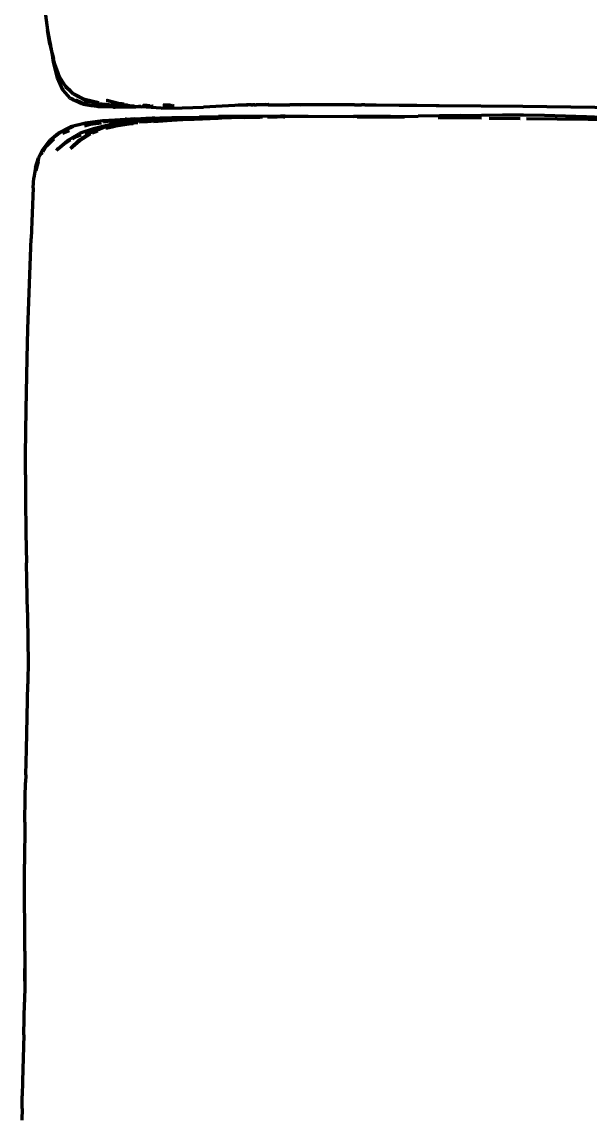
# Model space of a CAD drawing. Header units: millimetres. Extents: x 4307 to 31003, y 2809 to 20009.
# Drawn here: x 6819 to 7128, y 6481 to 7075 of the extents above; entities that cross this region are included whole.
import ezdxf

# ---------------------------------------------------------------- set-up
doc = ezdxf.new("R2010")
doc.units = ezdxf.units.MM
doc.layers.add('ProfileEdges', color=7, linetype='Continuous')

msp = doc.modelspace()

# ---------------------------------------------------------------- linework, layer by layer
at = {"layer": 'ProfileEdges', "lineweight": 211}
for p, q in [((6831.14, 7087.31), (6833.35, 7071.02)), ((6834.69, 7063.52), (6833.35, 7071.02)), ((6833.35, 7071.02), (6834.65, 7064.36)), ((6835.04, 7062.56), (6834.65, 7064.36)), ((6834.8, 7063.01), (6834.69, 7063.52)), ((6834.7, 7064.41), (6835.04, 7062.56)), ((6834.8, 7063.01), (6836.05, 7057.06)), ((6834.8, 7063.01), (6835.4, 7060.6)), ((6835.21, 7061.76), (6835.04, 7062.56)), ((6836.59, 7055.32), (6835.21, 7061.76)), ((6835.21, 7061.76), (6835.4, 7060.6)), ((6835.4, 7060.6), (6835.4, 7060.43)), ((6835.4, 7060.43), (6835.44, 7060.23)), ((6835.44, 7060.23), (6835.55, 7059.76)), ((6835.55, 7059.76), (6835.59, 7059.57)), ((6835.59, 7059.57), (6835.63, 7059.42)), ((6835.63, 7059.42), (6835.69, 7059.11)), ((6835.69, 7059.11), (6835.8, 7058.7)), ((6835.8, 7058.7), (6835.86, 7058.39)), ((6835.86, 7058.39), (6836.59, 7055.32)), ((6836.41, 7055.47), (6835.86, 7058.39)), ((6836.05, 7057.06), (6835.86, 7058.39)), ((6836.05, 7057.06), (6836.15, 7056.5)), ((6836.15, 7056.5), (6836.23, 7056.14)), ((6836.69, 7053.61), (6836.23, 7056.14)), ((6836.23, 7056.14), (6836.41, 7055.47)), ((6836.41, 7055.47), (6836.44, 7055.39)), ((6836.44, 7055.39), (6836.86, 7054.02)), ((6836.7, 7054.02), (6836.44, 7055.39)), ((6836.86, 7054.02), (6836.59, 7055.32)), ((6838.88, 7045.03), (6836.69, 7053.61)), ((6836.86, 7054.02), (6837.07, 7053.42)), ((6837.07, 7053.42), (6837.21, 7052.64)), ((6837.21, 7052.64), (6837.83, 7050.53)), ((6837.21, 7052.64), (6839.01, 7047.83)), ((6837.8, 7051.32), (6839.01, 7047.83)), ((6839.57, 7046.21), (6837.83, 7050.53)), ((6839.01, 7047.83), (6839.57, 7046.21)), ((6839.68, 7046.02), (6839.57, 7046.21)), ((6843.09, 7040.46), (6839.68, 7046.02)), ((6839.68, 7046.02), (6840.24, 7044.53)), ((6841.76, 7038.51), (6838.88, 7045.03)), ((6840.24, 7044.53), (6843.09, 7040.46)), ((6845.52, 7038.29), (6843.05, 7040.63)), ((6844.43, 7039.25), (6843.05, 7040.63)), ((6843.09, 7040.46), (6843.22, 7040.23)), ((6843.09, 7040.46), (6844.43, 7039.25)), ((6843.22, 7040.23), (6845.35, 7038.33)), ((6841.89, 7038.38), (6841.76, 7038.51)), ((6845.78, 7034.04), (6841.89, 7038.38)), ((6844.43, 7039.25), (6845.52, 7038.29)), ((6845.35, 7038.33), (6844.43, 7039.25)), ((6847.56, 7036.13), (6845.35, 7038.33)), ((6845.35, 7038.33), (6846.18, 7037.59)), ((6845.52, 7038.29), (6845.67, 7038.13)), ((6845.78, 7034.04), (6845.87, 7033.93)), ((6851.49, 7031.17), (6845.87, 7033.93)), ((6847.14, 7033.37), (6846.66, 7033.77)), ((6847.53, 7036.45), (6847.65, 7036.35)), ((6847.62, 7036.31), (6847.54, 7036.38)), ((6847.56, 7036.13), (6853.58, 7032.85)), ((6847.65, 7036.35), (6853.63, 7033.31)), ((6847.14, 7033.37), (6850.98, 7031.59)), ((6852.18, 7031.29), (6848.7, 7032.9)), ((6851.29, 7031.45), (6852.35, 7030.96)), ((6851.49, 7031.17), (6851.7, 7031.08)), ((6852.35, 7030.96), (6851.7, 7031.08)), ((6855.5, 7030.7), (6852.18, 7031.29)), ((6852.35, 7030.96), (6852.84, 7030.74)), ((6857.16, 7030.06), (6852.35, 7030.96)), ((6852.84, 7030.74), (6857.16, 7030.06)), ((6853.58, 7032.85), (6861.3, 7030.97)), ((6861.31, 7031.46), (6853.63, 7033.31)), ((6857.16, 7030.06), (6860.09, 7029.61)), ((6859.45, 7029.64), (6857.16, 7030.06)), ((6860.09, 7029.61), (6859.45, 7029.64)), ((6859.97, 7029.91), (6859.58, 7029.98)), ((6859.97, 7029.91), (6869.52, 7029.44)), ((6868.43, 7029.23), (6860.09, 7029.61)), ((6860.09, 7029.61), (6860.85, 7029.49)), ((6860.85, 7029.49), (6868.43, 7029.23)), ((6870.46, 7030.11), (6861.3, 7030.97)), ((6865.18, 7032.83), (6865.62, 7032.73)), ((6865.71, 7032.69), (6865.62, 7032.73)), ((6872.7, 7031.01), (6865.71, 7032.69)), ((6865.73, 7032.7), (6873.58, 7030.94)), ((6869.16, 7029.2), (6868.43, 7029.23)), ((6869.16, 7029.2), (6869.32, 7029.2)), ((6869.32, 7029.2), (6870.09, 7029.18)), ((6869.52, 7029.44), (6880.37, 7029.53)), ((6870.09, 7029.18), (6879.47, 7029.35)), ((6870.46, 7030.11), (6879.08, 7029.94)), ((6870.54, 7030.51), (6875.85, 7030.36)), ((6871.6, 7030.96), (6873.17, 7030.85)), ((6873.58, 7030.94), (6872.7, 7031.01)), ((6873.17, 7030.85), (6872.7, 7031.01)), ((6873.17, 7030.85), (6874.81, 7030.74)), ((6874.43, 7030.55), (6873.17, 7030.85)), ((6873.73, 7030.91), (6873.58, 7030.94)), ((6874.86, 7030.79), (6873.73, 7030.91)), ((6873.73, 7030.91), (6874.91, 7030.83)), ((6874.43, 7030.55), (6875.85, 7030.36)), ((6875.85, 7030.36), (6876.89, 7030.33)), ((6875.85, 7030.36), (6879.08, 7029.94)), ((6879.08, 7029.94), (6880.44, 7029.91)), ((6879.08, 7029.94), (6881.85, 7029.58)), ((6879.47, 7029.35), (6879.96, 7029.36)), ((6879.96, 7029.36), (6880.08, 7029.37)), ((6880.08, 7029.37), (6881.31, 7029.39)), ((6880.37, 7029.53), (6881.85, 7029.58)), ((6882.72, 7029.46), (6881.31, 7029.39)), ((6881.85, 7029.58), (6883, 7029.61)), ((6881.85, 7029.58), (6882.72, 7029.46)), ((6882.86, 7029.45), (6882.72, 7029.46)), ((6883.88, 7029.51), (6882.86, 7029.45)), ((6882.86, 7029.45), (6884.27, 7029.26)), ((6884.04, 7029.49), (6883.88, 7029.51)), ((6895.06, 7028.67), (6884.27, 7029.26)), ((6890.61, 7029.75), (6884.73, 7029.51)), ((6884.75, 7029.54), (6890.61, 7029.75)), ((6884.85, 7029.66), (6890.19, 7029.82)), ((6885.1, 7029.96), (6888.93, 7030)), ((6885.32, 7030.22), (6887.46, 7030.22)), ((6885.38, 7030.3), (6887, 7030.29)), ((6890.79, 7029.73), (6890.61, 7029.75)), ((6895.06, 7028.67), (6906.44, 7028.73)), ((6895.95, 7029.88), (6901.84, 7030.06)), ((6895.98, 7029.94), (6901.84, 7030.06)), ((6896.07, 7030.09), (6901.01, 7030.15)), ((6900.09, 7030.26), (6896.14, 7030.22)), ((6900.09, 7030.26), (6900.48, 7030.21)), ((6901.84, 7030.06), (6902.09, 7030.03)), ((6906.44, 7028.73), (6918.12, 7029.14)), ((6941.87, 7030.32), (6918.12, 7029.14)), ((6936.9, 7030.35), (6939.51, 7030.43)), ((6939.51, 7030.43), (6941.28, 7030.44)), ((6939.51, 7030.43), (6941.48, 7030.39)), ((6941.28, 7030.44), (6942.11, 7030.45)), ((6942.08, 7030.39), (6941.48, 7030.39)), ((6942.77, 7030.38), (6941.87, 7030.32)), ((6943.88, 7030.42), (6942.77, 7030.38)), ((6943.88, 7030.42), (6943.98, 7030.39)), ((6943.98, 7030.42), (6944.26, 7030.4)), ((6944.26, 7030.4), (6943.98, 7030.39)), ((6944.26, 7030.4), (6944.44, 7030.41)), ((6944.44, 7030.41), (6944.33, 7030.43)), ((6944.44, 7030.41), (6944.81, 7030.42)), ((6945.46, 7030.44), (6944.81, 7030.42)), ((6944.81, 7030.42), (6944.84, 7030.42)), ((6945.93, 7030.46), (6945.46, 7030.44)), ((6945.52, 7030.4), (6945.46, 7030.44)), ((6945.52, 7030.4), (6946.79, 7030.43)), ((6945.94, 7030.48), (6946.92, 7030.49)), ((6951.53, 7030.53), (6946.79, 7030.43)), ((6948.9, 7030.42), (6946.79, 7030.43)), ((6949.25, 7030.42), (6948.9, 7030.42)), ((6949.72, 7030.42), (6949.25, 7030.42)), ((6950.49, 7030.42), (6949.72, 7030.42)), ((6950.81, 7030.43), (6950.49, 7030.42)), ((6951.39, 7030.43), (6950.81, 7030.43)), ((6951.64, 7030.42), (6951.39, 7030.43)), ((6951.53, 7030.53), (6953.45, 7030.55)), ((6951.88, 7030.43), (6951.64, 7030.42)), ((6953.29, 7030.44), (6951.88, 7030.43)), ((6953.29, 7030.44), (6955.46, 7030.44)), ((6953.57, 7030.58), (6953.45, 7030.55)), ((6955.46, 7030.44), (6957.56, 7030.44)), ((6957.56, 7030.44), (6965.06, 7030.45)), ((6970.69, 7030.44), (6965.06, 7030.45)), ((6970.69, 7030.44), (6977.37, 7030.5)), ((6976.83, 7030.44), (6970.69, 7030.44)), ((7000.08, 7030.38), (6976.83, 7030.44)), ((7000.08, 7030.38), (7003.38, 7030.36)), ((7003.38, 7030.36), (7003.5, 7030.36)), ((7003.5, 7030.36), (7003.92, 7030.36)), ((7005.68, 7030.36), (7003.92, 7030.36)), ((7005.68, 7030.36), (7006.7, 7030.35)), ((7006.7, 7030.35), (7011.83, 7030.34)), ((7011.83, 7030.34), (7024.33, 7030.24)), ((7024.33, 7030.24), (7025.62, 7030.23)), ((7025.62, 7030.23), (7027.27, 7030.22)), ((7027.27, 7030.22), (7029.88, 7030.21)), ((7029.88, 7030.21), (7032.44, 7030.19)), ((7032.44, 7030.19), (7033.93, 7030.19)), ((7033.93, 7030.19), (7044.39, 7030.1)), ((7044.39, 7030.1), (7045.49, 7030.09)), ((7045.49, 7030.09), (7046.18, 7030.08)), ((7046.18, 7030.08), (7091.59, 7029.62)), ((7091.59, 7029.62), (7194.78, 7028.39)), ((6863.45, 7021.73), (6853.97, 7020.53)), ((6870, 7022.04), (6863.45, 7021.73)), ((6863.45, 7021.73), (6864.86, 7021.93)), ((6863.65, 7021.23), (6870, 7022.04)), ((6864.86, 7021.93), (6875.59, 7022.65)), ((6867.04, 7021.06), (6876.97, 7021.72)), ((6870.13, 7022.07), (6870, 7022.04)), ((6870.28, 7022.08), (6870.13, 7022.07)), ((6870.28, 7022.08), (6871.01, 7022.18)), ((6871.65, 7022.15), (6870.28, 7022.08)), ((6871.01, 7022.18), (6879.43, 7022.71)), ((6880.86, 7022.76), (6871.65, 7022.15)), ((6874.95, 7022.31), (6871.65, 7022.15)), ((6885.85, 7022.66), (6874.95, 7022.31)), ((6876.26, 7022.7), (6875.59, 7022.65)), ((6876.26, 7022.7), (6887.9, 7023.12)), ((6876.97, 7021.72), (6886.52, 7022.06)), ((6882.28, 7021.67), (6879.27, 7021.17)), ((6879.43, 7022.71), (6879.92, 7022.76)), ((6879.92, 7022.76), (6880.86, 7022.76)), ((6880.86, 7022.76), (6886.86, 7022.98)), ((6882.28, 7021.67), (6886.52, 7022.06)), ((6882.72, 7021.5), (6889.13, 7022.1)), ((6886.31, 7021.63), (6883.15, 7021.32)), ((6897.97, 7022.94), (6885.85, 7022.66)), ((6886.31, 7021.63), (6898.13, 7022.48)), ((6886.52, 7022.06), (6892.95, 7022.65)), ((6886.52, 7022.06), (6891.66, 7022.24)), ((6890.32, 7023.1), (6886.86, 7022.98)), ((6887.9, 7023.12), (6901, 7023.44)), ((6891.66, 7022.24), (6889.13, 7022.1)), ((6889.68, 7021.58), (6910.06, 7022.54)), ((6889.68, 7021.58), (6891.67, 7021.78)), ((6891.63, 7023.16), (6890.32, 7023.1)), ((6900.83, 7021.98), (6891.08, 7021.23)), ((6901.46, 7022.81), (6891.66, 7022.24)), ((6891.66, 7022.24), (6898.13, 7022.48)), ((6891.67, 7021.78), (6903.04, 7022.57)), ((6892.95, 7022.65), (6897.97, 7022.94)), ((6897.97, 7022.94), (6904.43, 7023.32)), ((6911.23, 7023.25), (6897.97, 7022.94)), ((6898.13, 7022.48), (6898.72, 7022.52)), ((6911.61, 7023.1), (6898.72, 7022.52)), ((6898.72, 7022.52), (6909.24, 7022.87)), ((6912.81, 7022.65), (6900.83, 7021.98)), ((6901, 7023.44), (6911.07, 7023.57)), ((6901.46, 7022.81), (6913.42, 7023.28)), ((6909.24, 7022.87), (6903.04, 7022.57)), ((6904.43, 7023.32), (6911.07, 7023.57)), ((6912.06, 7022.97), (6909.24, 7022.87)), ((6910.06, 7022.54), (6912.81, 7022.65)), ((6911.07, 7023.57), (6911.52, 7023.58)), ((6913.42, 7023.28), (6911.23, 7023.25)), ((6911.52, 7023.58), (6913.08, 7023.61)), ((6911.61, 7023.1), (6915.06, 7023.16)), ((6922.91, 7023.32), (6912.06, 7022.97)), ((6915.06, 7023.16), (6912.06, 7022.97)), ((6913.28, 7022.67), (6912.81, 7022.65)), ((6913.08, 7023.61), (6915.84, 7023.75)), ((6913.08, 7023.61), (6915.68, 7023.63)), ((6913.28, 7022.67), (6926.01, 7023.18)), ((6913.42, 7023.28), (6913.89, 7023.3)), ((6926.42, 7023.6), (6913.89, 7023.3)), ((6923.19, 7023.44), (6913.89, 7023.3)), ((6915.06, 7023.16), (6923.19, 7023.44)), ((6915.68, 7023.63), (6915.89, 7023.63)), ((6915.84, 7023.75), (6926.28, 7023.99)), ((6926.12, 7023.72), (6915.89, 7023.63)), ((6923.08, 7023.32), (6922.91, 7023.32)), ((6936.87, 7023.66), (6923.08, 7023.32)), ((6927.19, 7023.58), (6923.19, 7023.44)), ((6923.19, 7023.44), (6924.67, 7023.45)), ((6924.67, 7023.45), (6936.87, 7023.66)), ((6927.84, 7023.23), (6926.01, 7023.18)), ((6927.36, 7023.73), (6926.12, 7023.72)), ((6943.13, 7024.15), (6926.28, 7023.99)), ((6926.42, 7023.6), (6927.19, 7023.58)), ((6927.19, 7023.58), (6937.53, 7023.77)), ((6928.42, 7023.74), (6927.36, 7023.73)), ((6928.13, 7023.24), (6927.84, 7023.23)), ((6938.79, 7023.52), (6928.13, 7023.24)), ((6928.42, 7023.74), (6937.53, 7023.77)), ((6937.57, 7023.65), (6936.87, 7023.66)), ((6937.53, 7023.77), (6937.77, 7023.77)), ((6940.64, 7023.66), (6937.57, 7023.65)), ((6937.77, 7023.77), (6937.85, 7023.77)), ((6937.85, 7023.77), (6938, 7023.77)), ((6938, 7023.77), (6938.05, 7023.77)), ((6938.05, 7023.77), (6939.28, 7023.79)), ((6940.12, 7023.57), (6938.79, 7023.52)), ((6939.28, 7023.79), (6946.62, 7023.81)), ((6946.95, 7023.72), (6940.12, 7023.57)), ((6940.12, 7023.57), (6948.08, 7023.68)), ((6940.64, 7023.66), (6946.95, 7023.72)), ((6959.97, 7024.18), (6943.13, 7024.15)), ((6946.8, 7023.8), (6946.62, 7023.81)), ((6946.95, 7023.72), (6948.64, 7023.75)), ((6948.08, 7023.68), (6948.64, 7023.75)), ((6950.2, 7023.71), (6948.64, 7023.75)), ((6953.67, 7023.79), (6952.95, 7023.74)), ((6953.92, 7023.76), (6953.67, 7023.79)), ((6957.82, 7023.81), (6953.92, 7023.76)), ((6954.18, 7023.82), (6954.37, 7023.83)), ((6954.37, 7023.83), (6957.82, 7023.81)), ((6957.82, 7023.81), (6958.14, 7023.82)), ((6959.86, 7023.81), (6958.14, 7023.82)), ((6960.42, 7023.82), (6959.86, 7023.81)), ((6962.54, 7024.21), (6959.97, 7024.18)), ((6961.61, 7023.82), (6960.42, 7023.82)), ((6961.61, 7023.82), (6962.18, 7023.83)), ((6962.18, 7023.83), (6962.2, 7023.83)), ((6962.33, 7023.81), (6962.18, 7023.83)), ((6962.54, 7024.21), (6975.01, 7024.23)), ((6975.01, 7024.23), (6999.64, 7024.15)), ((7019.71, 7024.15), (6999.64, 7024.15)), ((7001.81, 7023.76), (7001.87, 7023.77)), ((7001.84, 7023.77), (7001.87, 7023.77)), ((7009.48, 7023.74), (7001.87, 7023.77)), ((7027.2, 7023.62), (7009.48, 7023.74)), ((7011.67, 7024.1), (7019.71, 7024.15)), ((7019.71, 7024.15), (7034.75, 7024.24)), ((7027.23, 7023.62), (7027.2, 7023.62)), ((7057.64, 7024.57), (7034.75, 7024.24)), ((7045.56, 7023.47), (7045.9, 7023.48)), ((7046.21, 7023.47), (7045.9, 7023.48)), ((7046.21, 7023.47), (7069.06, 7023.26)), ((7057.64, 7024.57), (7069.07, 7024.65)), ((7080.5, 7024.8), (7069.07, 7024.65)), ((7073.29, 7023.21), (7073.33, 7023.21)), ((7073.33, 7023.21), (7090.1, 7023.04)), ((7091.92, 7024.78), (7080.5, 7024.8)), ((7090.14, 7023.03), (7090.1, 7023.04)), ((7103.35, 7024.62), (7091.92, 7024.78)), ((7093.58, 7023), (7093.54, 7022.99)), ((7093.58, 7023), (7217.59, 7021.5)), ((7114.77, 7024.32), (7103.35, 7024.62)), ((7126.19, 7023.92), (7114.77, 7024.32)), ((7149.04, 7022.98), (7126.19, 7023.92)), ((6836.16, 7012.15), (6840.8, 7015.76)), ((6845.92, 7018.46), (6839.18, 7014.97)), ((6840.8, 7015.76), (6847.01, 7018.63)), ((6841.73, 7014.93), (6845.42, 7016.53)), ((6853.97, 7020.53), (6845.92, 7018.46)), ((6847.01, 7018.63), (6847.49, 7018.77)), ((6853.73, 7020.29), (6847.49, 7018.77)), ((6858.29, 7017.41), (6851.13, 7014.92)), ((6853.4, 7019.02), (6856.75, 7019.81)), ((6857.14, 7016.02), (6853.7, 7014.8)), ((6860.91, 7016.89), (6856.48, 7015.11)), ((6856.75, 7019.81), (6862.78, 7020.57)), ((6857.14, 7016.02), (6857.29, 7016.06)), ((6860.91, 7016.89), (6857.29, 7016.06)), ((6857.29, 7016.06), (6857.72, 7016.21)), ((6860.55, 7016.04), (6857.67, 7014.94)), ((6867.84, 7019.69), (6858.29, 7017.41)), ((6864, 7018.13), (6860.91, 7016.89)), ((6861.7, 7017.07), (6860.91, 7016.89)), ((6872.57, 7020.23), (6864, 7018.13)), ((6867.06, 7018.31), (6864.9, 7017.81)), ((6865.27, 7017.68), (6869.17, 7018.63)), ((6869.17, 7018.63), (6867.06, 7018.31)), ((6867.84, 7019.69), (6875.28, 7020.67)), ((6877.5, 7019.88), (6869.17, 7018.63)), ((6869.17, 7018.63), (6871.93, 7019.3)), ((6871.93, 7019.3), (6872.31, 7019.39)), ((6872.31, 7019.39), (6881.29, 7020.74)), ((6874.19, 7020.44), (6872.57, 7020.23)), ((6875.28, 7020.67), (6873.64, 7020.55)), ((6875.28, 7020.67), (6874.19, 7020.44)), ((6874.19, 7020.44), (6875.69, 7020.57)), ((6875.28, 7020.67), (6875.42, 7020.69)), ((6875.42, 7020.69), (6875.73, 7020.7)), ((6875.91, 7020.61), (6875.69, 7020.57)), ((6875.86, 7020.72), (6875.73, 7020.7)), ((6875.86, 7020.72), (6877.35, 7020.94)), ((6875.86, 7020.72), (6876.96, 7020.79)), ((6877.13, 7020.81), (6876.96, 7020.79)), ((6877.35, 7020.94), (6878.69, 7021.12)), ((6879.96, 7020.14), (6877.5, 7019.88)), ((6878.69, 7021.12), (6879.27, 7021.17)), ((6881.29, 7020.74), (6882.45, 7020.86)), ((6883.36, 7021.24), (6883.27, 7021.27)), ((6883.36, 7021.24), (6885.55, 7021.45)), ((6883.36, 7021.24), (6885.26, 7021.37)), ((6885.26, 7021.37), (6889.68, 7021.58)), ((6885.75, 7021.19), (6889.68, 7021.58)), ((6830.8, 7006.21), (6834.61, 7011.14)), ((6836.16, 7012.15), (6832.43, 7007.72)), ((6836.51, 7011.51), (6832.78, 7007.99)), ((6834.61, 7011.14), (6839.18, 7014.97)), ((6836.97, 7011.81), (6836.51, 7011.51)), ((6843.28, 7009.83), (6838.25, 7005.66)), ((6839.27, 7006.75), (6844.19, 7011.03)), ((6843.28, 7009.83), (6845.92, 7011.3)), ((6844.19, 7011.03), (6850.48, 7014.66)), ((6850.6, 7011.24), (6845.85, 7006.59)), ((6845.85, 7006.59), (6850.68, 7010.92)), ((6846.89, 7011.85), (6849.57, 7013.34)), ((6849.57, 7013.34), (6849.13, 7013.18)), ((6849.57, 7013.34), (6849.73, 7013.43)), ((6849.73, 7013.43), (6851.64, 7014.07)), ((6851.13, 7014.92), (6850.48, 7014.66)), ((6856.48, 7015.11), (6850.6, 7011.24)), ((6850.68, 7010.92), (6856.77, 7014.6)), ((6851.64, 7014.07), (6851.67, 7014.11)), ((6853.67, 7014.81), (6853.7, 7014.8)), ((6856.93, 7014.66), (6856.77, 7014.6)), ((6828.52, 7001.66), (6830.8, 7006.21)), ((6830.37, 7004.52), (6829.3, 7002.89)), ((6830.18, 7003.95), (6829.89, 7003.5)), ((6830.22, 7004.06), (6830.18, 7003.95)), ((6830.48, 7004.65), (6830.37, 7004.52)), ((6830.52, 7004.75), (6830.48, 7004.65)), ((6831.53, 7006.22), (6830.79, 7005.15)), ((6831.53, 7006.22), (6830.79, 7005.12)), ((6831.53, 7006.22), (6830.81, 7005.03)), ((6832.74, 7007.92), (6830.82, 7004.95)), ((6831.64, 7006.4), (6831.53, 7006.22)), ((6832.54, 7007.74), (6831.64, 7006.4)), ((6832.43, 7007.72), (6831.64, 7006.4)), ((6832.74, 7007.92), (6832.54, 7007.74)), ((6832.78, 7007.99), (6832.74, 7007.92)), ((6838.25, 7005.66), (6839.27, 7006.75)), ((6826.87, 6996.37), (6828.52, 7001.66)), ((6828.24, 6999.38), (6827.09, 6994.7)), ((6828.24, 6999.38), (6828.77, 7001.38)), ((6826.87, 6996.37), (6825.96, 6990.8)), ((6827.01, 6994.38), (6827.03, 6994.46)), ((6825.53, 6985.23), (6825.96, 6990.8)), ((6825.53, 6985.23), (6824.45, 6957.78)), ((6822.71, 6908.7), (6824.45, 6957.78)), ((6822.33, 6892.52), (6822.71, 6908.7)), ((6821.8, 6864.95), (6822.33, 6892.52)), ((6821.5, 6840.41), (6821.8, 6864.95)), ((6821.42, 6829.35), (6821.5, 6840.41)), ((6821.42, 6829.35), (6821.41, 6816.27)), ((6821.41, 6816.27), (6821.63, 6797.9)), ((6821.63, 6797.9), (6822.01, 6781.62)), ((6822.2, 6772.22), (6822.01, 6781.62)), ((6822.59, 6754.58), (6822.2, 6772.22)), ((6822.55, 6754.53), (6822.59, 6754.58)), ((6822.55, 6754.53), (6822.76, 6737.39)), ((6822.76, 6737.39), (6822.83, 6729.2)), ((6822.83, 6729.2), (6822.72, 6715.83)), ((6822.03, 6680.19), (6822.72, 6715.83)), ((6821.63, 6666.36), (6822.03, 6680.19)), ((6821.63, 6666.36), (6821.5, 6662.17)), ((6821.26, 6654.04), (6821.5, 6662.17)), ((6821.03, 6640.57), (6821.26, 6654.04)), ((6821.03, 6640.57), (6820.89, 6617.75)), ((6820.88, 6602.24), (6820.89, 6617.75)), ((6821.06, 6580.1), (6820.88, 6602.24)), ((6821.11, 6570.5), (6821.06, 6580.1)), ((6821.11, 6570.5), (6821.04, 6554.28)), ((6821.04, 6554.28), (6821.14, 6561.12)), ((6821.03, 6552.42), (6820.87, 6542.89)), ((6821.04, 6554.28), (6821.03, 6552.42)), ((6820.47, 6525.1), (6820.87, 6542.89)), ((6820.47, 6525.1), (6819.83, 6499.95)), ((6819.83, 6499.95), (6819.67, 6492.01)), ((6819.55, 6485.13), (6819.67, 6492.01)), ((6819.55, 6485.13), (6819.48, 6478.65))]:
    msp.add_line(p, q, dxfattribs=at)

doc.saveas('drawing.dxf')
